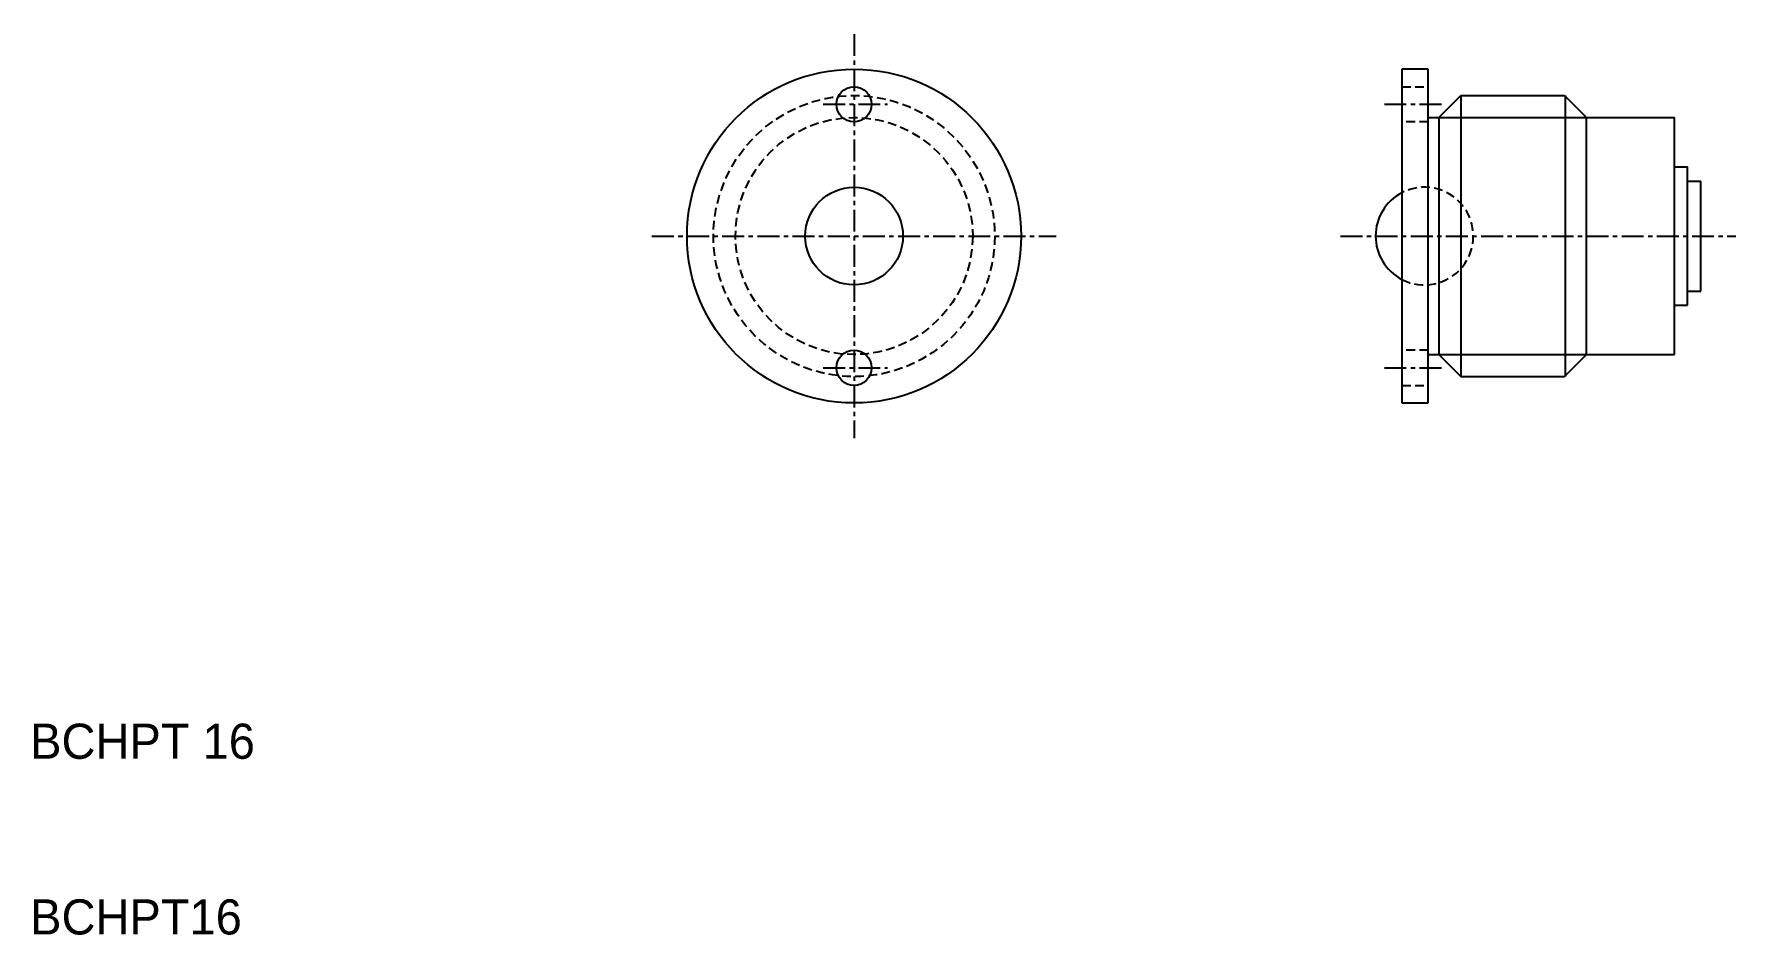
# Model space of a CAD drawing. Extents: x 10.2 to 107, y 10 to 61.3.
import ezdxf

# ---------------------------------------------------------------- set-up
doc = ezdxf.new("R2010")
doc.units = 0
doc.linetypes.add('CENTER', pattern=[2, 1.25, -0.25, 0.25, -0.25])
doc.linetypes.add('DASHED', pattern=[0.75, 0.5, -0.25])
doc.layers.get('0').update_dxf_attribs({"linetype": 'CONTINUOUS'})
doc.layers.add('CENTER', color=1, linetype='CENTER')

msp = doc.modelspace()

# ---------------------------------------------------------------- linework, layer by layer
at = {"color": 7, "linetype": 'CONTINUOUS'}
for p, q in [((88.028, 59.255), (88.028, 40.255)), ((89.528, 59.255), (88.028, 59.255)), ((89.528, 40.255), (89.528, 59.255)), ((90.133, 56.505), (91.383, 57.755)), ((91.381, 57.755), (91.381, 41.755)), ((91.383, 57.755), (97.278, 57.755)), ((97.278, 57.755), (98.528, 56.505)), ((97.318, 57.755), (97.318, 41.755)), ((89.528, 56.505), (90.133, 56.505)), ((90.133, 56.505), (90.133, 43.005)), ((98.528, 43.005), (98.528, 56.505)), ((98.528, 56.505), (103.528, 56.505)), ((103.528, 43.005), (103.528, 56.505)), ((103.528, 53.688), (104.278, 53.688)), ((104.278, 45.822), (104.278, 53.688)), ((104.278, 52.884), (105.028, 52.884)), ((105.028, 46.626), (105.028, 52.884)), ((104.278, 46.626), (105.028, 46.626)), ((103.528, 45.822), (104.278, 45.822)), ((89.528, 43.005), (90.133, 43.005)), ((90.133, 43.005), (91.383, 41.755)), ((97.278, 41.755), (98.528, 43.005)), ((98.528, 43.005), (103.528, 43.005)), ((91.383, 41.755), (97.278, 41.755)), ((88.028, 40.255), (89.528, 40.255))]:
    msp.add_line(p, q, dxfattribs=at)
at = {"color": 3, "linetype": 'DASHED'}
for p, q in [((88.028, 58.255), (89.528, 58.255)), ((89.528, 56.255), (88.028, 56.255)), ((89.528, 43.255), (88.028, 43.255)), ((88.028, 41.255), (89.528, 41.255))]:
    msp.add_line(p, q, dxfattribs=at)
at = {"color": 3, "linetype": 'CONTINUOUS'}
for p, q in [((90.133, 56.505), (98.528, 56.505)), ((90.133, 43.005), (98.528, 43.005))]:
    msp.add_line(p, q, dxfattribs=at)
at = {"color": 7, "linetype": 'CONTINUOUS'}
for centre, radius in [((56.865, 49.755), 9.5), ((56.865, 57.255), 1), ((56.865, 49.755), 2.78), ((56.865, 42.255), 1)]:
    msp.add_circle(centre, radius, dxfattribs=at)
at = {"color": 3, "linetype": 'DASHED'}
for radius in [8, 6.75]:
    msp.add_circle((56.865, 49.755), radius, dxfattribs=at)
msp.add_arc((89.308, 49.755), 2.78, 242.58504, 117.41496, dxfattribs=at)
at = {"color": 7, "linetype": 'CONTINUOUS'}
msp.add_arc((89.308, 49.755), 2.78, 117.41496, 242.58504, dxfattribs=at)
at = {"layer": 'CENTER'}
for p, q in [((56.865, 61.255), (56.865, 38.255)), ((55.107, 57.255), (58.758, 57.255)), ((45.365, 49.755), (68.365, 49.755)), ((84.528, 49.755), (107.028, 49.755)), ((55.107, 42.255), (58.758, 42.255))]:
    msp.add_line(p, q, dxfattribs=at)
at = {"layer": 'CENTER', "color": 1, "linetype": 'CENTER'}
for p, q in [((87.028, 57.255), (90.528, 57.255)), ((87.028, 42.255), (90.528, 42.255))]:
    msp.add_line(p, q, dxfattribs=at)

# ---------------------------------------------------------------- texts
at = {"color": 7, "linetype": 'CONTINUOUS'}
for s, p in [('BCHPT 16', (10, 20)), ('BCHPT16', (10, 10))]:
    msp.add_text(s, height=2, dxfattribs=at).set_placement(p)

doc.saveas('drawing.dxf')
